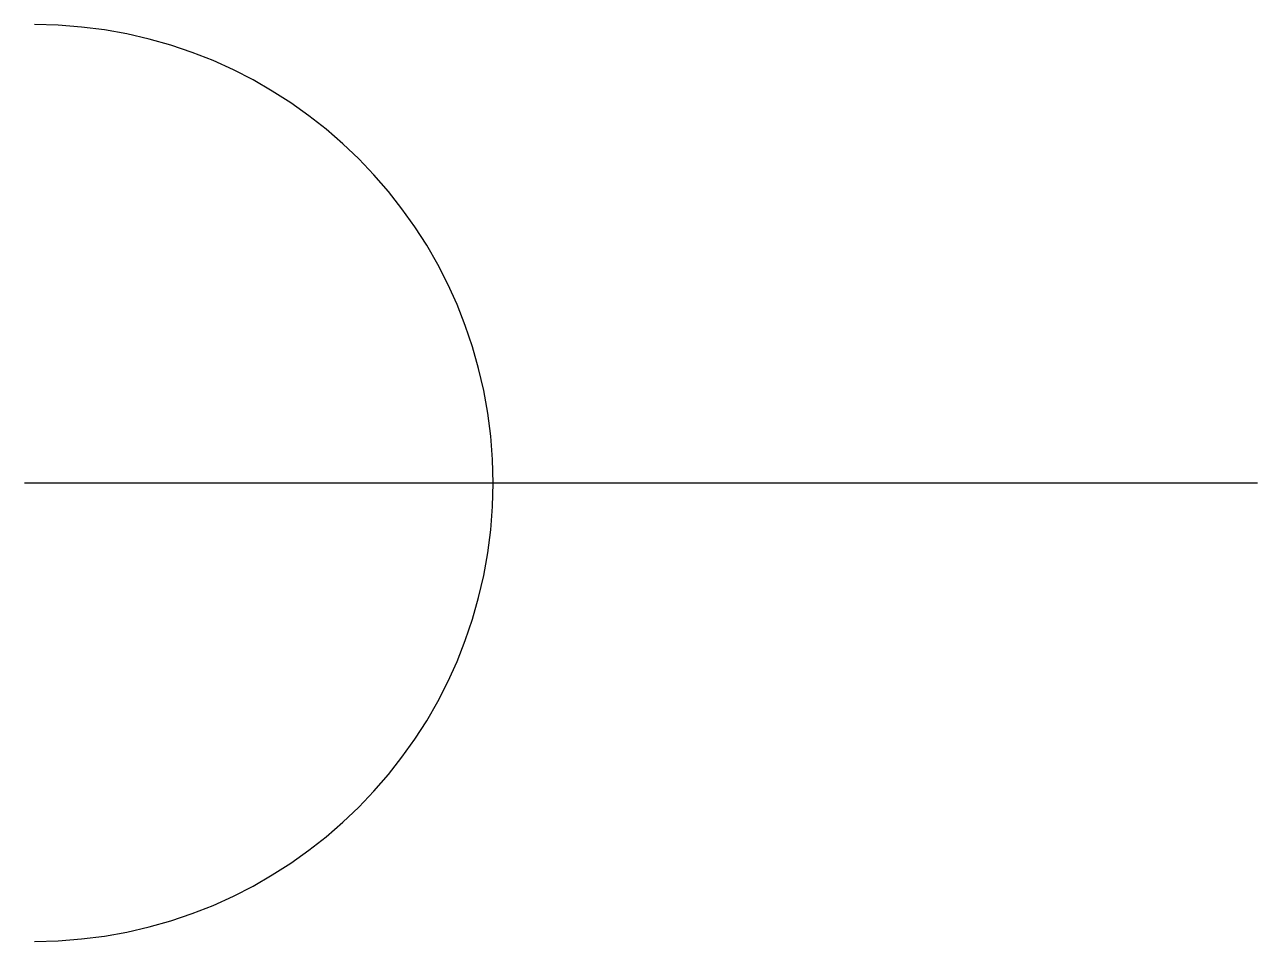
# Model space of a CAD drawing. Header units: millimetres. Extents: x -4.84 to 0, y -1.8 to 1.8.
import ezdxf

# ---------------------------------------------------------------- set-up
doc = ezdxf.new("R2010")
doc.units = ezdxf.units.MM

msp = doc.modelspace()

# ---------------------------------------------------------------- linework, layer by layer
at = {"transparency": 33554687}
for p, q in [((-3, 0), (-4.8388, 0)), ((0, 0), (-3, 0))]:
    msp.add_line(p, q, dxfattribs=at)
msp.add_arc((-4.8, 0), 1.8, 270, 90, dxfattribs=at)

doc.saveas('drawing.dxf')
